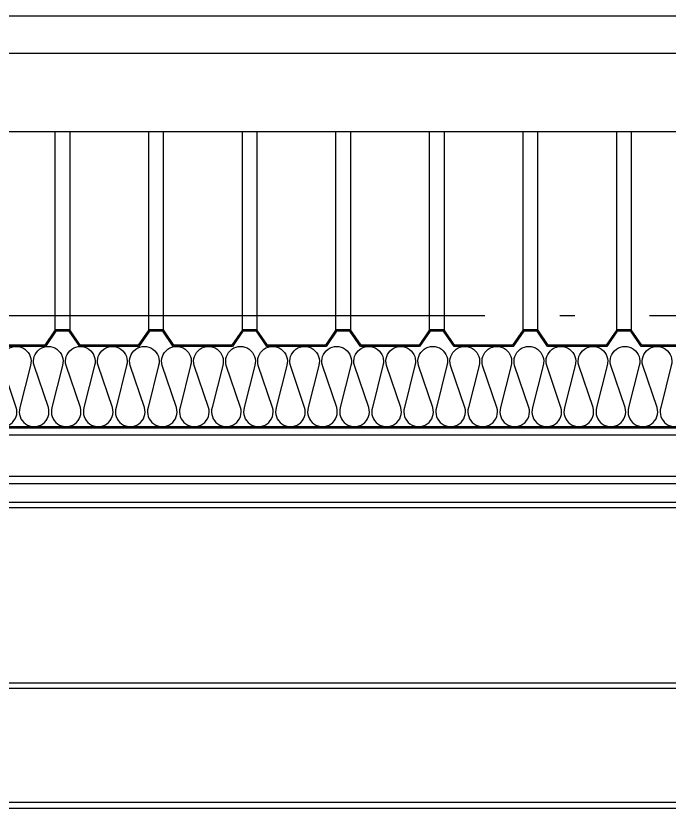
# Model space of a CAD drawing. Header units: millimetres. Extents: x 0 to 672800, y 0 to 118800.
# Drawn here: x 256517 to 258262, y 32428 to 34544 of the extents above; entities that cross this region are included whole.
import ezdxf

# ---------------------------------------------------------------- set-up
doc = ezdxf.new("R2010")
doc.units = ezdxf.units.MM
doc.header["$LTSCALE"] = 200
doc.linetypes.add('CEN-GAUN', pattern=[32.2, 30, -1, 0.2, -1])
for name, color, linetype in [('7', 7, 'Continuous'), ('8', 8, 'Continuous'), ('CEN', 1, 'CEN-GAUN'), ('ELE-8', 8, 'Continuous'), ('ELE-STL', 252, 'Continuous'), ('Insul', 252, 'Continuous'), ('LADDER-6', 6, 'Continuous'), ('PANEL', 6, 'Continuous'), ('SEC-PANEL', 6, 'Continuous')]:
    doc.layers.add(name, color=color, linetype=linetype)

# ---------------------------------------------------------------- blocks, each defined once
blk = doc.blocks.new('STUD-A1')
at = {"layer": 'ELE-8'}
for p, q in [((4834.7, 150), (54635.1, 150)), ((4834.7, 0), (54635.1, 0))]:
    blk.add_line(p, q, dxfattribs=at)
at = {"layer": 'ELE-8', "color": 251}
for p, q in [((4834.7, 130), (54629.7, 130)), ((4834.7, 20), (54629.7, 20))]:
    blk.add_line(p, q, dxfattribs=at)
blk = doc.blocks.new('PANEL-ES')
at = {"layer": '8'}
for p, q in [((47000, 0), (47000, 529)), ((47039.6, 0), (47039.6, 529)), ((47250, 0), (47250, 529)), ((47289.6, 0), (47289.6, 529)), ((47500, 0), (47500, 529)), ((47539.6, 0), (47539.6, 529)), ((47750, 0), (47750, 529)), ((47789.6, 0), (47789.6, 529)), ((48000, 0), (48000, 529)), ((48039.6, 0), (48039.6, 529)), ((48250, 0), (48250, 529)), ((48289.6, 0), (48289.6, 529)), ((48500, 0), (48500, 529)), ((48539.6, 0), (48539.6, 529))]:
    blk.add_line(p, q, dxfattribs=at)
blk = doc.blocks.new('sefa ws')
at = {"layer": 'Insul'}
blk.add_lwpolyline([(68504.6, 45001.1, 1.337394), (68580.6, 45001.1), (68542.4, 45113.6, -1.337394), (68618.4, 45113.6), (68590.2, 45001.1, 1.337394), (68666.2, 45001.1), (68628, 45113.6, -1.337394), (68704, 45113.6), (68675.8, 45001.1, 1.337394), (68751.8, 45001.1), (68713.6, 45113.6, -1.337394), (68789.6, 45113.6), (68761.4, 45001.1, 1.337394), (68837.4, 45001.1), (68799.2, 45113.6, -1.337394), (68875.2, 45113.6), (68847, 45001.1, 1.337394), (68923, 45001.1), (68884.8, 45113.6, -1.337394), (68960.8, 45113.6), (68932.6, 45001.1, 1.337394), (69008.6, 45001.1), (68970.4, 45113.6, -1.337394), (69046.4, 45113.6), (69018.2, 45001.1, 1.337394), (69094.2, 45001.1), (69056, 45113.6, -1.337394), (69132, 45113.6), (69103.8, 45001.1, 1.337394), (69179.8, 45001.1), (69141.6, 45113.6, -1.337394), (69217.6, 45113.6), (69189.4, 45001.1, 1.337394), (69265.4, 45001.1), (69227.2, 45113.6, -1.337394), (69303.2, 45113.6), (69275, 45001.1, 1.337394), (69351, 45001.1), (69312.8, 45113.6, -1.337394), (69388.8, 45113.6), (69360.6, 45001.1, 1.337394), (69436.6, 45001.1), (69398.4, 45113.6, -1.337394), (69474.4, 45113.6), (69446.2, 45001.1, 1.337394), (69522.2, 45001.1), (69484, 45113.6, -1.337394), (69560, 45113.6), (69531.8, 45001.1, 1.337394), (69607.8, 45001.1), (69569.6, 45113.6, -1.337394), (69645.6, 45113.6), (69617.4, 45001.1, 1.337394), (69693.4, 45001.1), (69655.2, 45113.6, -1.337394), (69731.2, 45113.6), (69703, 45001.1, 1.337394), (69779, 45001.1), (69740.8, 45113.6, -1.337394), (69816.8, 45113.6), (69788.6, 45001.1, 1.337394), (69864.6, 45001.1), (69826.4, 45113.6, -1.337394), (69902.4, 45113.6), (69874.2, 45001.1, 1.337394), (69950.2, 45001.1), (69912, 45113.6, -1.337394), (69988, 45113.6), (69959.8, 45001.1, 1.337394), (70035.8, 45001.1), (69997.6, 45113.6, -1.337394), (70073.6, 45113.6), (70045.4, 45001.1, 1.337394), (70121.4, 45001.1), (70083.2, 45113.6, -1.337394), (70159.2, 45113.6), (70131, 45001.1, 1.337394), (70207, 45001.1), (70168.8, 45113.6, -1.337394), (70244.8, 45113.6), (70216.6, 45001.1, 1.337394), (70292.6, 45001.1), (70254.4, 45113.6, -1.337394), (70330.4, 45113.6), (70302.2, 45001.1, 1.337394), (70378.2, 45001.1)], format="xyb", dxfattribs=at)
at = {"layer": 'SEC-PANEL'}
for p, q in [((21562.3, 44950.4), (71212.6, 44950.4)), ((21562.3, 44947.4), (71212.6, 44947.4))]:
    blk.add_line(p, q, dxfattribs=at)
for points in [[(70406.6, 45167.4), (70251.6, 45167.4), (70223.6, 45208.4), (70184.6, 45208.4), (70156.6, 45167.4), (70001.6, 45167.4), (69973.6, 45208.4), (69934.6, 45208.4), (69906.6, 45167.4), (69751.6, 45167.4), (69723.6, 45208.4), (69684.6, 45208.4), (69656.6, 45167.4), (69501.6, 45167.4), (69473.6, 45208.4), (69434.6, 45208.4), (69406.6, 45167.4), (69251.6, 45167.4), (69223.6, 45208.4), (69184.6, 45208.4), (69156.6, 45167.4), (69001.6, 45167.4), (68973.6, 45208.4), (68934.6, 45208.4), (68906.6, 45167.4), (68751.6, 45167.4), (68723.6, 45208.4), (68684.6, 45208.4), (68656.6, 45167.4), (68501.6, 45167.4)], [(70408.2, 45164.4), (70250, 45164.4), (70222, 45205.4), (70186.2, 45205.4), (70158.2, 45164.4), (70000, 45164.4), (69972, 45205.4), (69936.2, 45205.4), (69908.2, 45164.4), (69750, 45164.4), (69722, 45205.4), (69686.2, 45205.4), (69658.2, 45164.4), (69500, 45164.4), (69472, 45205.4), (69436.2, 45205.4), (69408.2, 45164.4), (69250, 45164.4), (69222, 45205.4), (69186.2, 45205.4), (69158.2, 45164.4), (69000, 45164.4), (68972, 45205.4), (68936.2, 45205.4), (68908.2, 45164.4), (68750, 45164.4), (68722, 45205.4), (68686.2, 45205.4), (68658.2, 45164.4), (68500, 45164.4)]]:
    blk.add_lwpolyline(points, dxfattribs=at)

msp = doc.modelspace()

# ---------------------------------------------------------------- linework, layer by layer
at = {"layer": '7'}
msp.add_line((259015, 34233.6), (209550, 34233.6), dxfattribs=at)
at = {"layer": '8'}
for p, q in [((208985, 34543.6), (259085, 34543.6)), ((209595, 34443.6), (259023, 34443.6))]:
    msp.add_line(p, q, dxfattribs=at)
at = {"layer": 'CEN'}
for p, q in [((200250, 34543.6), (259980, 34543.6)), ((200250, 33743.6), (259980, 33743.6)), ((200250, 32443.6), (259980, 32443.6))]:
    msp.add_line(p, q, dxfattribs=at)
at = {"layer": 'ELE-STL'}
for p, q in [((259250, 33243.6), (209525, 33243.6)), ((259250, 33229.6), (245600, 33229.6)), ((259250, 32761.6), (245600, 32761.6)), ((259250, 32747.6), (245600, 32747.6)), ((256025, 32443.6), (259025, 32443.6)), ((256025, 32427.6), (259025, 32427.6))]:
    msp.add_line(p, q, dxfattribs=at)

# ---------------------------------------------------------------- block references
at = {"layer": 'LADDER-6'}
msp.add_blockref('PANEL-ES', (209622, 33704.6), dxfattribs=at)
at = {"layer": 'PANEL', "xscale": -1}
msp.add_blockref('STUD-A1', (264179.7, 33293.6), dxfattribs=at)
at = {"layer": 'SEC-PANEL', "color": 0}
msp.add_blockref('sefa ws', (187937.4, -11503.7), dxfattribs=at)

doc.saveas('drawing.dxf')
